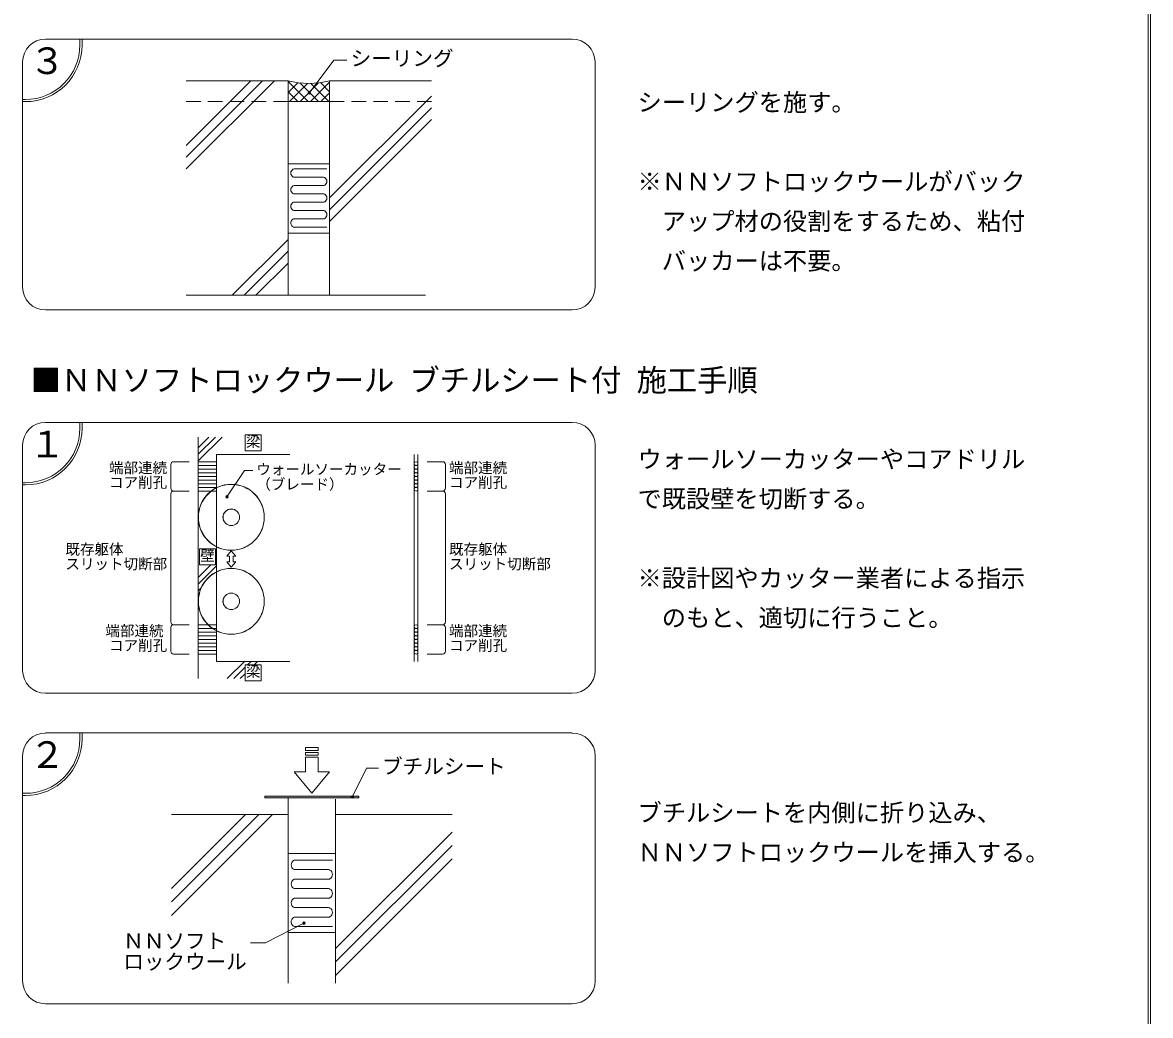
# Model space of a CAD drawing. Units: millimetres on the paper. Extents: x -202 to 198, y -129 to 148.
# Drawn here: x 105.4 to 198.5, y -6.1 to 75.9 of the extents above; entities that cross this region are included whole.
import ezdxf
from ezdxf.enums import TextEntityAlignment as Align

# ---------------------------------------------------------------- set-up
doc = ezdxf.new("R2010")
doc.units = ezdxf.units.MM
doc.header["$PDMODE"] = 32
doc.header["$PDSIZE"] = 0.2
doc.linetypes.add('DASHED1', pattern=[1.8, 1.2, -0.6])
doc.layers.add('1-0_作業なう', color=7, linetype='Continuous', lineweight=9)
doc.styles.add('ＭＳ ゴシック', font='')
doc.styles.get('ＭＳ ゴシック').set_extended_font_data('MS Gothic')

msp = doc.modelspace()

# ---------------------------------------------------------------- linework, layer by layer
at = {"layer": '1-0_作業なう'}
for p, q in [((198.252, 148.207), (198.252, -128.793)), ((198.252, 148.207), (198.252, -128.793)), ((198.452, -128.993), (198.452, 148.407)), ((198.452, -128.993), (198.452, 148.407)), ((107.26, 74.525), (150.743, 74.525)), ((110.111, 74.046), (110.111, 74.525)), ((110.291, 74.046), (110.291, 74.525)), ((105.377, 72.642), (105.377, 54.056)), ((152.627, 72.642), (152.627, 54.056)), ((118.877, 71.093), (127.286, 71.093)), ((118.877, 63.813), (126.157, 71.093)), ((118.877, 65.755), (124.215, 71.093)), ((118.877, 64.784), (125.186, 71.093)), ((139.127, 71.093), (130.718, 71.093)), ((130.718, 61.416), (139.127, 69.825)), ((105.611, 69.546), (105.377, 69.546)), ((105.611, 69.366), (105.377, 69.366)), ((130.718, 60.445), (139.127, 68.854)), ((130.718, 59.475), (139.127, 67.884)), ((122.685, 53.383), (127.286, 57.984)), ((123.656, 53.383), (127.286, 57.013)), ((124.627, 53.383), (127.286, 56.042)), ((118.877, 53.383), (127.286, 53.383)), ((130.718, 53.383), (130.718, 53.398)), ((138.635, 53.383), (130.718, 53.383)), ((150.743, 52.173), (107.26, 52.173)), ((107.26, 42.889), (150.744, 42.889)), ((110.111, 42.41), (110.111, 42.889)), ((110.291, 42.41), (110.291, 42.889)), ((105.377, 41.006), (105.377, 22.42)), ((119.881, 21.737), (119.881, 41.678)), ((119.881, 40.26), (121.3, 41.678)), ((119.881, 39.718), (121.841, 41.678)), ((119.881, 40.801), (120.758, 41.678)), ((123.749, 41.862), (123.749, 40.533)), ((125.078, 41.862), (123.749, 41.862)), ((125.078, 40.533), (125.078, 41.862)), ((152.627, 41.006), (152.627, 22.42)), ((121.386, 40.251), (121.386, 23.165)), ((127.441, 40.251), (121.386, 40.251)), ((123.749, 40.533), (125.078, 40.533)), ((137.697, 40.251), (137.697, 23.165)), ((138, 23.165), (138, 40.251)), ((119.881, 39.646), (121.386, 39.646)), ((119.881, 39.344), (121.386, 39.344)), ((119.881, 39.041), (121.386, 39.041)), ((119.881, 38.739), (121.386, 38.739)), ((119.881, 38.436), (121.386, 38.436)), ((105.611, 37.91), (105.377, 37.91)), ((105.611, 37.73), (105.377, 37.73)), ((119.881, 38.134), (121.386, 38.134)), ((119.881, 37.832), (121.386, 37.832)), ((119.881, 37.529), (121.386, 37.529)), ((119.881, 37.227), (121.386, 37.227)), ((119.969, 32.45), (119.969, 31.121)), ((121.298, 32.45), (119.969, 32.45)), ((121.298, 31.121), (121.298, 32.45)), ((119.881, 30.079), (120.922, 31.121)), ((119.881, 29.538), (121.386, 31.043)), ((119.969, 31.121), (121.298, 31.121)), ((121.298, 31.496), (121.386, 31.585)), ((119.881, 28.997), (120.12, 29.236)), ((121.386, 26.189), (119.881, 26.189)), ((121.386, 25.887), (119.881, 25.887)), ((121.386, 25.584), (119.881, 25.584)), ((121.386, 25.282), (119.881, 25.282)), ((121.386, 24.98), (119.881, 24.98)), ((121.386, 24.677), (119.881, 24.677)), ((121.386, 24.375), (119.881, 24.375)), ((121.386, 24.072), (119.881, 24.072)), ((121.386, 23.77), (119.881, 23.77)), ((121.386, 23.165), (127.441, 23.165)), ((122.261, 21.737), (123.689, 23.165)), ((122.802, 21.737), (123.749, 22.684)), ((123.749, 22.883), (123.749, 21.554)), ((125.078, 22.883), (123.749, 22.883)), ((123.948, 22.883), (124.23, 23.165)), ((124.489, 22.883), (124.771, 23.165)), ((125.078, 21.554), (125.078, 22.883)), ((123.344, 21.737), (123.749, 22.143)), ((123.749, 21.554), (125.078, 21.554)), ((150.744, 20.536), (107.26, 20.536)), ((107.26, 17.253), (150.744, 17.253)), ((110.111, 16.773), (110.111, 17.253)), ((110.291, 16.773), (110.291, 17.253)), ((105.377, 15.369), (105.377, -3.217)), ((152.627, 15.369), (152.627, -3.217)), ((105.611, 12.273), (105.377, 12.273)), ((105.611, 12.093), (105.377, 12.093)), ((133.121, 12.043), (125.373, 12.043)), ((125.373, 11.914), (125.373, 12.043)), ((133.121, 11.914), (125.373, 11.914)), ((133.121, 12.043), (133.121, 11.906)), ((117.676, 10.52), (127.286, 10.52)), ((117.676, 3.31), (124.886, 10.52)), ((117.676, 4.419), (123.777, 10.52)), ((117.676, 2.2), (125.996, 10.52)), ((140.819, 10.52), (131.208, 10.52)), ((131.208, -0.539), (140.819, 9.071)), ((131.208, -1.649), (140.819, 7.962)), ((131.208, -2.758), (140.819, 6.852)), ((150.744, -5.1), (107.26, -5.1))]:
    msp.add_line(p, q, dxfattribs=at)
at = {"layer": '1-0_作業なう', "color": 1}
for p, q in [((127.286, 71.093), (127.286, 69.377)), ((127.286, 70.968), (127.385, 71.067)), ((127.286, 71.031), (128.94, 69.377)), ((127.286, 70.109), (128.103, 70.926)), ((127.413, 69.377), (128.901, 70.865)), ((128.271, 70.905), (129.799, 69.377)), ((128.273, 69.377), (129.81, 70.914)), ((129.132, 69.377), (130.718, 70.964)), ((129.169, 70.866), (130.658, 69.377)), ((129.959, 70.935), (130.718, 70.176)), ((130.672, 71.081), (130.718, 71.035)), ((130.718, 71.093), (130.718, 69.377)), ((127.286, 70.172), (128.081, 69.377)), ((129.991, 69.377), (130.718, 70.104)), ((130.489, 63.808), (127.787, 63.808)), ((130.217, 63.121), (127.787, 63.121)), ((130.217, 62.435), (127.787, 62.435)), ((130.217, 61.749), (127.787, 61.749)), ((130.217, 61.062), (127.787, 61.062)), ((130.217, 60.376), (127.787, 60.376)), ((130.217, 59.689), (127.787, 59.689)), ((130.489, 59.003), (127.744, 59.003)), ((130.947, 6.76), (127.858, 6.76)), ((130.636, 5.975), (127.858, 5.975)), ((130.636, 5.191), (127.858, 5.191)), ((130.636, 4.406), (127.858, 4.406)), ((130.636, 3.622), (127.858, 3.622)), ((130.636, 2.837), (127.858, 2.837)), ((130.636, 2.053), (127.858, 2.053)), ((130.947, 1.268), (127.809, 1.268))]:
    msp.add_line(p, q, dxfattribs=at)
at = {"layer": '1-0_作業なう', "linetype": 'DASHED1'}
for p, q in [((118.877, 69.377), (127.286, 69.377)), ((139.127, 69.377), (130.718, 69.377))]:
    msp.add_line(p, q, dxfattribs=at)
at = {"layer": '1-0_作業なう', "color": 2}
for p, q in [((127.286, 69.377), (127.286, 53.383)), ((127.286, 69.377), (130.718, 69.377)), ((130.718, 69.377), (130.718, 53.383)), ((127.286, 64.24), (130.718, 64.24)), ((127.286, 58.52), (130.718, 58.52)), ((127.286, 53.383), (130.796, 53.383)), ((127.286, -3.401), (127.286, 11.906)), ((131.208, -3.401), (131.208, 11.791)), ((131.208, 7.314), (127.286, 7.314)), ((127.286, 0.777), (131.208, 0.777))]:
    msp.add_line(p, q, dxfattribs=at)
at = {"layer": '1-0_作業なう', "color": 4}
for p, q in [((117.611, 37.454), (117.611, 39.419)), ((117.838, 39.646), (119.123, 39.646)), ((140.042, 39.646), (138.757, 39.646)), ((140.269, 37.454), (140.269, 39.419)), ((122.239, 36.743), (123.701, 38.922)), ((123.701, 38.922), (124.366, 38.922)), ((117.611, 26.416), (117.611, 37)), ((117.838, 37.227), (119.123, 37.227)), ((117.838, 37.227), (119.123, 37.227)), ((140.042, 37.227), (138.757, 37.227)), ((140.042, 37.227), (138.757, 37.227)), ((140.269, 26.416), (140.269, 37)), ((117.838, 26.189), (119.123, 26.189)), ((117.838, 26.189), (119.123, 26.189)), ((140.042, 26.189), (138.757, 26.189)), ((140.042, 26.189), (138.757, 26.189)), ((117.611, 23.997), (117.611, 25.962)), ((140.269, 23.997), (140.269, 25.962)), ((117.838, 23.77), (119.123, 23.77)), ((140.042, 23.77), (138.757, 23.77)), ((132.586, 11.968), (133.764, 14.356)), ((133.764, 14.356), (134.746, 14.356)), ((128.594, 1.558), (125.417, -0.056)), ((125.417, -0.056), (124.183, -0.056))]:
    msp.add_line(p, q, dxfattribs=at)
at = {"layer": '1-0_作業なう', "color": 6}
for p, q in [((122.462, 31.85), (122.241, 31.85)), ((122.462, 31.377), (122.462, 31.85)), ((122.964, 31.85), (122.743, 31.85)), ((122.743, 31.85), (122.743, 31.377)), ((122.743, 31.377), (122.964, 31.377)), ((128.734, 15.812), (128.734, 16.042)), ((129.76, 15.812), (128.734, 15.812)), ((129.76, 15.812), (128.734, 15.812)), ((128.734, 15.424), (128.734, 15.653)), ((129.76, 15.424), (128.734, 15.424)), ((129.76, 15.265), (128.734, 15.265)), ((128.734, 15.265), (128.734, 14.046)), ((129.76, 14.046), (129.76, 15.265)), ((127.777, 14.046), (129.247, 12.294)), ((128.734, 14.046), (127.777, 14.046)), ((129.247, 12.294), (130.717, 14.046)), ((130.717, 14.046), (129.76, 14.046))]:
    msp.add_line(p, q, dxfattribs=at)
at = {"layer": '1-0_作業なう', "color": 4}
msp.add_lwpolyline([(129.041, 70.075), (131.07, 72.796), (132.149, 72.796)], dxfattribs=at)
at = {"layer": '1-0_作業なう', "color": 6}
for points in [[(122.241, 31.85), (122.602, 32.281), (122.964, 31.85)], [(122.964, 31.377), (122.602, 30.947), (122.241, 31.377), (122.462, 31.377)], [(129.76, 15.812), (129.76, 16.042), (128.734, 16.042)], [(129.76, 15.424), (129.76, 15.653), (128.734, 15.653)]]:
    msp.add_lwpolyline(points, dxfattribs=at)
at = {"layer": '1-0_作業なう'}
for centre, radius in [((137.848, 39.495), 0.151), ((137.848, 39.192), 0.151), ((137.848, 38.89), 0.151), ((137.848, 38.588), 0.151), ((137.848, 38.285), 0.151), ((122.602, 35.058), 2.722), ((122.602, 35.058), 2.719), ((122.602, 35.058), 2.716), ((137.848, 37.983), 0.151), ((137.848, 37.68), 0.151), ((137.848, 37.378), 0.151), ((122.602, 35.058), 0.686), ((122.602, 35.058), 0.683), ((122.602, 35.058), 0.68), ((122.602, 28.12), 2.722), ((122.602, 28.12), 2.719), ((122.602, 28.12), 2.716), ((122.602, 28.12), 0.686), ((122.602, 28.12), 0.683), ((122.602, 28.12), 0.68), ((137.848, 26.038), 0.151), ((137.848, 25.736), 0.151), ((137.848, 25.433), 0.151), ((137.848, 25.131), 0.151), ((137.848, 24.828), 0.151), ((137.848, 24.526), 0.151), ((137.848, 24.224), 0.151), ((137.848, 23.921), 0.151)]:
    msp.add_circle(centre, radius, dxfattribs=at)
for centre, radius, start, end in [((107.26, 72.642), 1.883, 90, 180), ((150.743, 72.642), 1.883, 0, 90), ((105.611, 74.046), 4.5, 270, 0), ((105.611, 74.046), 4.68, 270, 0), ((107.26, 54.056), 1.883, 180, 270), ((150.743, 54.056), 1.883, 270, 0), ((107.26, 41.006), 1.883, 90, 180), ((107.26, 41.006), 1.883, 90, 180), ((150.744, 41.006), 1.883, 0, 90), ((105.611, 42.41), 4.5, 270, 0), ((105.611, 42.41), 4.68, 270, 0), ((107.26, 22.42), 1.883, 180, 270), ((150.744, 22.42), 1.883, 270, 0), ((107.26, 15.369), 1.883, 90, 180), ((105.611, 16.773), 4.5, 270, 0), ((105.611, 16.773), 4.68, 270, 0), ((150.744, 15.369), 1.883, 0, 90), ((107.26, -3.217), 1.883, 180, 270), ((150.744, -3.217), 1.883, 270, 0)]:
    msp.add_arc(centre, radius, start, end, dxfattribs=at)
at = {"layer": '1-0_作業なう', "color": 1}
for centre, radius, start, end in [((129.002, 77.414), 6.55, 254.81071, 285.18929), ((127.887, 63.465), 0.372, 121.95275, 238.04725), ((127.787, 63.625), 0.183, 90, 121.95275), ((127.887, 62.092), 0.372, 121.95275, 238.04725), ((127.787, 63.304), 0.183, 238.04725, 270), ((127.787, 62.252), 0.183, 90, 121.95275), ((130.217, 62.938), 0.183, 58.04725, 90), ((130.217, 62.618), 0.183, 270, 301.95275), ((130.117, 62.778), 0.372, 301.95275, 58.04725), ((127.787, 61.932), 0.183, 238.04725, 270), ((130.217, 61.565), 0.183, 58.04725, 90), ((130.117, 61.405), 0.372, 301.95275, 58.04725), ((127.887, 60.719), 0.372, 121.95275, 238.04725), ((127.787, 60.879), 0.183, 90, 121.95275), ((130.217, 61.245), 0.183, 270, 301.95275), ((127.887, 59.346), 0.372, 121.95275, 247.38014), ((127.787, 60.559), 0.183, 238.04725, 270), ((127.787, 59.506), 0.183, 90, 121.95275), ((130.217, 60.193), 0.183, 58.04725, 90), ((130.217, 59.872), 0.183, 270, 301.95275), ((130.117, 60.032), 0.372, 301.95275, 58.04725), ((127.972, 6.367), 0.425, 121.95275, 238.04725), ((127.858, 6.55), 0.209, 90, 121.95275), ((127.858, 6.184), 0.209, 238.04725, 270), ((130.636, 5.766), 0.209, 58.04725, 90), ((130.522, 5.583), 0.425, 301.95275, 58.04725), ((127.972, 4.798), 0.425, 121.95275, 238.04725), ((127.858, 4.981), 0.209, 90, 121.95275), ((130.636, 5.4), 0.209, 270, 301.95275), ((127.858, 4.615), 0.209, 238.04725, 270), ((130.636, 4.197), 0.209, 58.04725, 90), ((130.522, 4.014), 0.425, 301.95275, 58.04725), ((127.972, 3.229), 0.425, 121.95275, 238.04725), ((127.858, 3.412), 0.209, 90, 121.95275), ((127.858, 3.046), 0.209, 238.04725, 270), ((130.636, 3.831), 0.209, 270, 301.95275), ((130.636, 2.628), 0.209, 58.04725, 90), ((130.522, 2.445), 0.425, 301.95275, 58.04725), ((127.972, 1.66), 0.425, 121.95275, 247.38014), ((127.858, 1.843), 0.209, 90, 121.95275), ((130.636, 2.262), 0.209, 270, 301.95275)]:
    msp.add_arc(centre, radius, start, end, dxfattribs=at)
at = {"layer": '1-0_作業なう', "color": 4}
for centre, start, end in [((117.838, 39.419), 90, 180), ((140.042, 39.419), 0, 90), ((117.838, 37.454), 180, 270), ((140.042, 37.454), 270, 0), ((117.838, 37), 90, 180), ((140.042, 37), 0, 90), ((117.838, 26.416), 180, 270), ((117.838, 25.962), 90, 180), ((140.042, 26.416), 270, 0), ((140.042, 25.962), 0, 90), ((117.838, 23.997), 180, 270), ((140.042, 23.997), 270, 0)]:
    msp.add_arc(centre, 0.227, start, end, dxfattribs=at)
for p in [(129.041, 70.075), (122.239, 36.743), (132.586, 11.968), (128.594, 1.558)]:
    msp.add_point(p, dxfattribs=at)
at = {"layer": '1-0_作業なう', "color": 8}
msp.add_solid([(133.121, 12.043), (133.121, 11.906), (125.373, 12.043), (125.373, 11.914)], dxfattribs=at)

# ---------------------------------------------------------------- texts
at = {"layer": '1-0_作業なう', "style": 'ＭＳ ゴシック'}
for s, height, p in [('３', 2.199, (105.921, 70.981)), ('シーリング', 1.246, (132.449, 71.946)), ('シーリングを施す。', 1.466, (156.127, 68.14)), ('※ＮＮソフトロックウールがバック', 1.466, (156.127, 61.594)), ('\u3000アップ材の役割をするため、粘付', 1.466, (156.127, 58.322)), ('\u3000バッカーは不要。', 1.466, (156.127, 55.049)), ('\u3000\u3000\u3000■ＮＮソフトロックウール ブチルシート付 施工手順', 1.833, (98.552, 44.912)), ('１', 2.199, (105.921, 39.345)), ('梁', 0.88, (123.814, 40.598)), ('ウォールソーカッターやコアドリル', 1.466, (156.127, 38.685)), ('端部連続', 0.8798, (112.511, 38.441)), ('ウォールソーカッター', 0.8798, (124.666, 38.322)), ('端部連続', 0.8798, (140.569, 38.441)), ('コア削孔', 0.8798, (112.511, 37.232)), ('（ブレード）', 0.8798, (124.666, 37.082)), ('コア削孔 ', 0.8798, (140.569, 37.232)), ('で既設壁を切断する。', 1.466, (156.127, 35.413)), ('既存躯体\u3000\u3000\u3000', 0.8798, (108.911, 31.713)), ('既存躯体\u3000\u3000\u3000 ', 0.8798, (140.569, 31.713)), ('スリット切断部', 0.8798, (108.911, 30.503)), ('壁', 0.88, (120.034, 31.185)), ('スリット切断部 ', 0.8798, (140.569, 30.503)), ('※設計図やカッター業者による指示', 1.466, (156.127, 28.867)), ('\u3000のもと、適切に行うこと。', 1.466, (156.127, 25.594)), ('端部連続 ', 0.8798, (112.211, 24.984)), ('端部連続 ', 0.8798, (140.569, 24.984)), ('コア削孔', 0.8798, (112.511, 23.775)), ('コア削孔 ', 0.8798, (140.569, 23.775)), ('梁', 0.88, (123.814, 21.618)), ('２', 2.199, (105.921, 13.709)), ('ブチルシート', 1.246, (135.046, 13.506)), ('ブチルシートを内側に折り込み、', 1.466, (156.127, 9.504)), ('ＮＮソフトロックウールを挿入する。', 1.466, (156.127, 6.231)), ('ＮＮソフト\u3000', 1.246, (113.683, -0.906)), ('ロックウール', 1.246, (113.683, -2.616))]:
    msp.add_text(s, height=height, dxfattribs=at).set_placement(p, align=Align.BOTTOM_LEFT)

doc.saveas('drawing.dxf')
